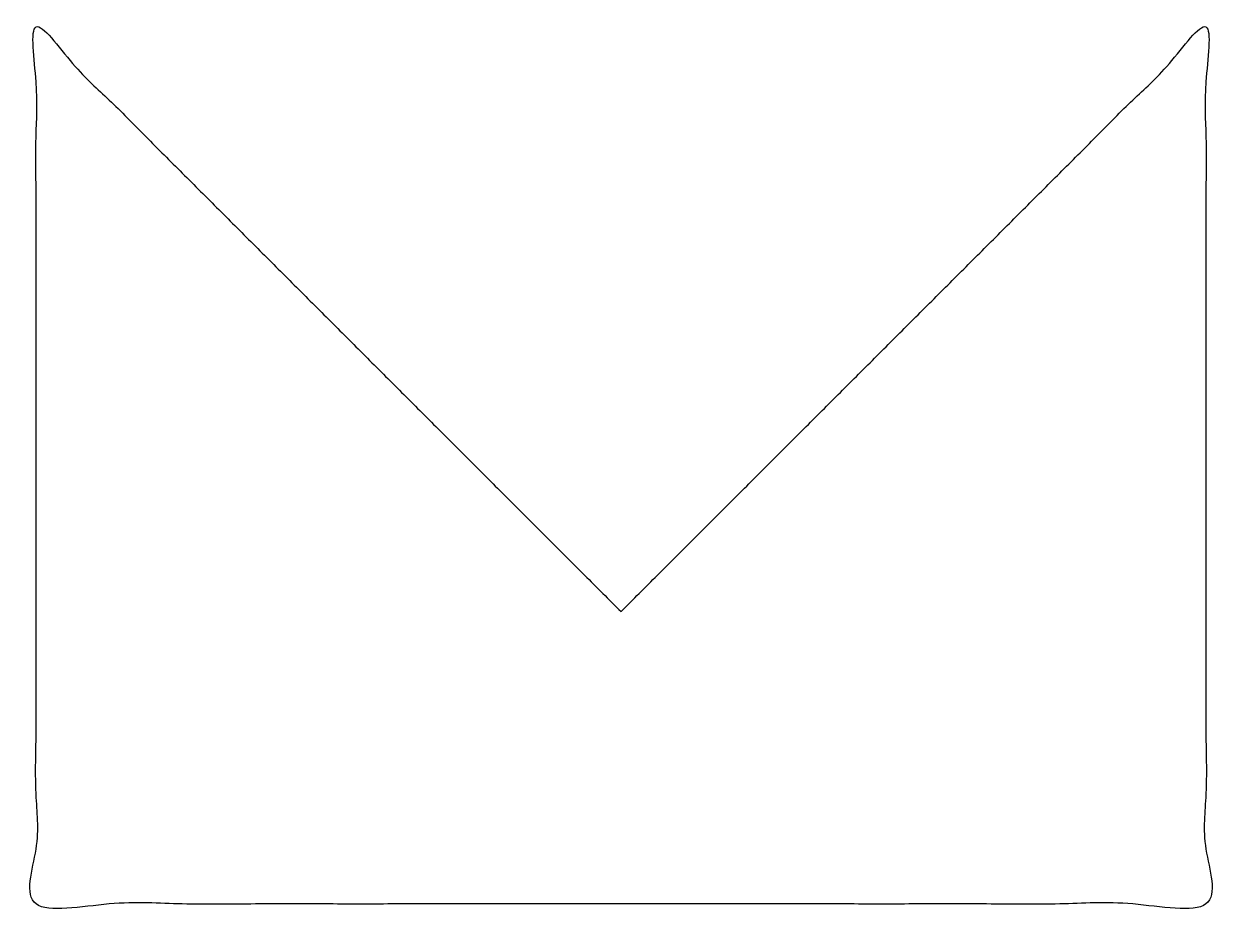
# Model space of a CAD drawing. Header units: millimetres. Extents: x -10.2 to 10.2, y -5.2 to 10.1.
import ezdxf

# ---------------------------------------------------------------- set-up
doc = ezdxf.new("R2010")
doc.units = ezdxf.units.MM
doc.header["$MEASUREMENT"] = 0
doc.layers.add('Default', color=18, linetype='Continuous', true_color=0x000000)

msp = doc.modelspace()

# ---------------------------------------------------------------- linework, layer by layer
at = {"layer": 'Default'}
msp.add_open_spline([(0, 0), (-5, 5), (-10, 10), (-10, 2.5), (-10, -5), (0, -5), (10, -5), (10, 2.5), (10, 10), (5, 5), (0, 0)], degree=2, knots=[0, 0, 0, 14.142136, 14.142136, 29.142136, 29.142136, 49.142136, 49.142136, 64.142136, 64.142136, 78.284271, 78.284271, 78.284271], dxfattribs=at)

doc.saveas('drawing.dxf')
